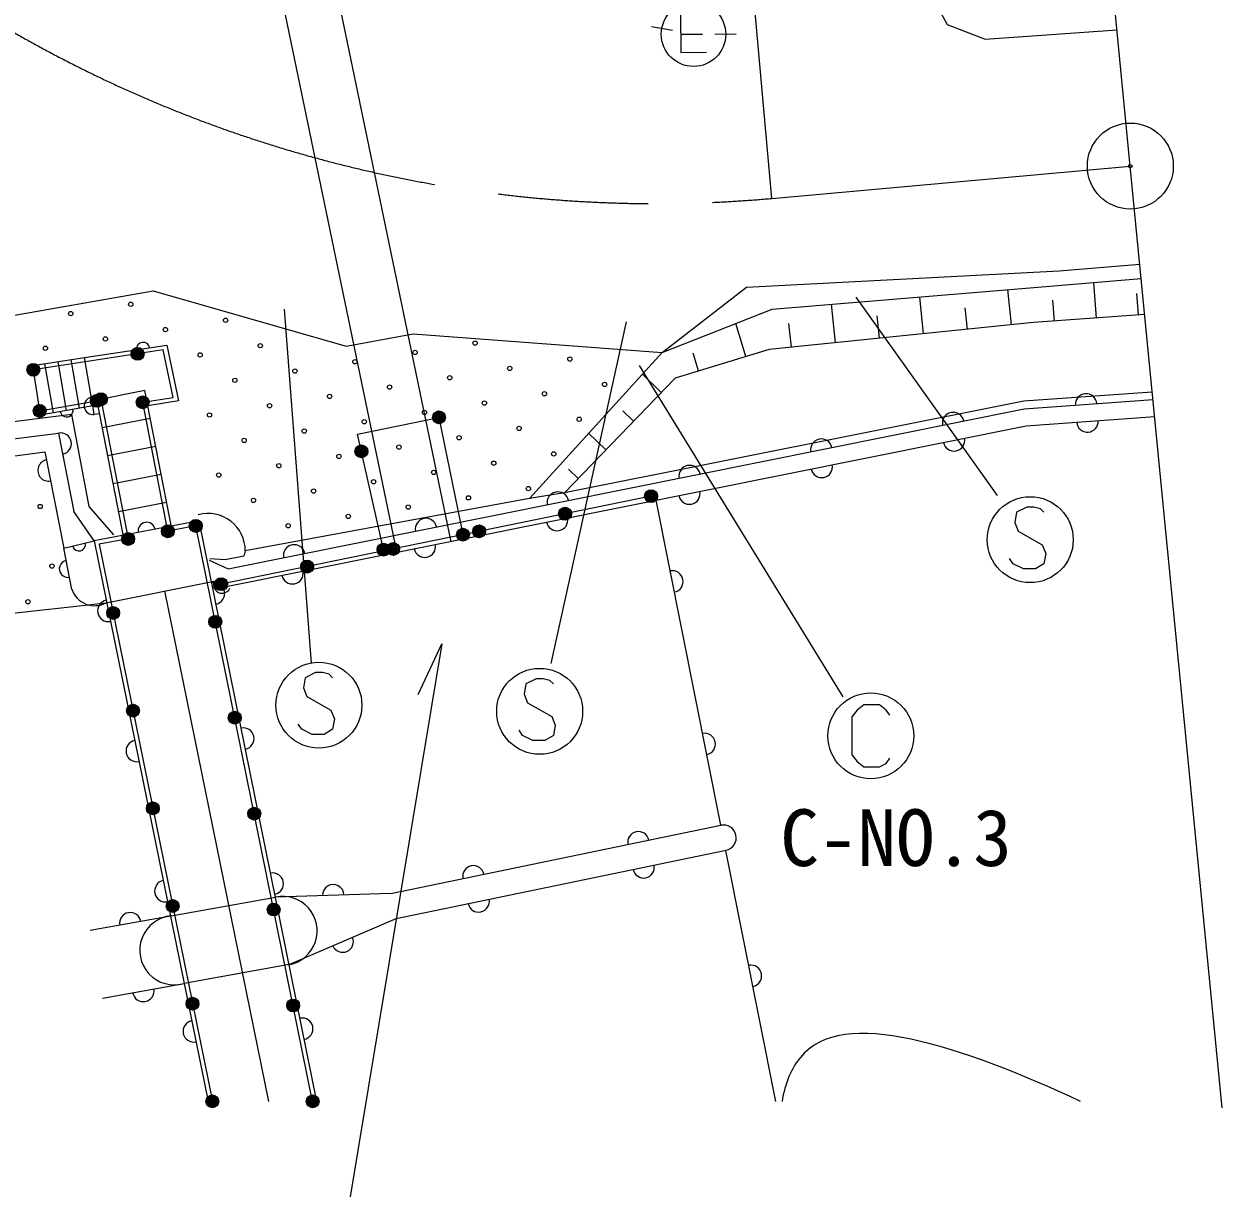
# Model space of a CAD drawing. Units: millimetres, scale not verified. Extents: x 40000 to 680000, y 20000 to 380000.
# Drawn here: x 519475 to 547353, y 232097 to 259194 of the extents above; entities that cross this region are included whole.
import ezdxf
from ezdxf.enums import TextEntityAlignment as Align

# ---------------------------------------------------------------- set-up
doc = ezdxf.new("R2010")
doc.units = ezdxf.units.MM
doc.header["$LTSCALE"] = 1000
doc.linetypes.add('CHAIN', pattern=[18.5, 12, -1.5, 3.5, -1.5])
for name, color, linetype, lineweight in [('M-BGD', 7, 'Continuous', 13), ('M-BMK', 2, 'CHAIN', 13), ('M-BMK-SRVR', 3, 'Continuous', 13), ('M-STR-HTXT', 7, 'Continuous', 13), ('M-STR-STRC', 7, 'Continuous', 13)]:
    doc.layers.add(name, color=color, linetype=linetype, lineweight=lineweight)
doc.styles.add('ＭＳ ゴシック', font='')
doc.styles.get('ＭＳ ゴシック').set_extended_font_data('MS Gothic')

msp = doc.modelspace()

# ---------------------------------------------------------------- linework, layer by layer
at = {"layer": 'M-BGD'}
for p, q in [((529418, 247138), (526665, 260414)), ((540444, 260125), (540960, 259182)), ((528156, 246876), (525511, 259632)), ((534754, 259433), (534756, 258533)), ((534567, 259041), (534079, 259128)), ((540960, 259182), (541838, 258836)), ((541838, 258836), (544911, 259060)), ((534755, 258953), (535265, 258955)), ((535551, 258958), (536047, 258962)), ((534756, 258533), (535356, 258535)), ((536286, 253067), (543566, 253447)), ((543566, 253447), (545442, 253601)), ((542884, 253052), (545474, 253266)), ((544433, 252349), (544372, 253175)), ((518282, 252242), (522480, 252979)), ((522480, 252979), (526969, 251691)), ((534325, 251547), (536286, 253067)), ((536884, 252555), (542884, 253052)), ((542455, 252189), (542371, 253010)), ((545411, 252422), (545373, 252922)), ((538356, 251773), (538265, 252669)), ((540405, 251981), (540318, 252840)), ((541430, 252085), (541379, 252589)), ((543456, 252277), (543419, 252767)), ((534325, 251547), (536884, 252555)), ((539381, 251877), (539327, 252403)), ((545555, 252433), (542967, 252241)), ((536271, 251450), (536037, 252221)), ((542967, 252241), (536819, 251617)), ((537332, 251669), (537276, 252218)), ((526969, 251691), (528531, 251984)), ((528531, 251984), (534325, 251547)), ((522718, 251605), (519693, 251144)), ((520882, 251427), (522796, 251717)), ((522949, 250500), (522718, 251605)), ((522796, 251717), (523068, 250418)), ((531235, 248150), (534325, 251547)), ((536819, 251617), (534625, 250952)), ((535173, 251118), (535050, 251527)), ((519678, 251242), (520882, 251427)), ((519857, 250090), (519678, 251242)), ((520162, 250143), (519962, 251286)), ((520467, 250196), (520268, 251333)), ((520771, 250249), (520574, 251380)), ((521076, 250303), (520882, 251427)), ((532049, 248278), (534625, 250952)), ((534303, 250618), (533864, 251040)), ((522287, 250658), (521169, 250440)), ((522920, 247405), (522287, 250658)), ((545731, 250626), (542742, 250413)), ((519840, 250187), (521173, 250420)), ((521173, 250420), (521802, 247187)), ((521266, 250459), (521900, 247206)), ((522238, 250387), (522949, 250500)), ((522823, 247386), (522238, 250387)), ((523068, 250418), (522355, 250305)), ((542742, 250413), (532049, 248278)), ((542745, 250233), (545748, 250450)), ((520587, 250105), (518391, 249828)), ((521076, 250303), (519857, 250090)), ((520993, 247963), (520587, 250105)), ((521110, 250107), (521076, 250303)), ((521110, 250107), (521230, 250126)), ((524230, 246513), (542745, 250233)), ((533659, 249949), (533407, 250192)), ((522413, 250007), (521296, 249789)), ((524183, 246099), (542799, 249839)), ((527237, 249644), (529132, 250036)), ((529132, 250036), (529690, 247306)), ((542799, 249839), (545787, 250055)), ((518489, 249440), (520282, 249671)), ((520282, 249671), (520639, 247848)), ((527841, 246957), (527237, 249644)), ((533015, 249281), (532614, 249666)), ((518566, 249050), (519964, 249231)), ((519964, 249231), (520404, 246989)), ((522540, 249357), (521422, 249139)), ((522667, 248706), (521549, 248488)), ((532371, 248612), (532142, 248833)), ((534067, 248203), (524063, 246153)), ((531235, 248150), (524625, 246928)), ((532049, 248278), (531235, 248150)), ((521109, 247164), (520639, 247848)), ((521564, 247303), (520993, 247963)), ((522793, 248056), (521676, 247838)), ((535692, 240542), (534188, 248109)), ((523551, 247626), (521109, 247164)), ((526293, 234115), (523551, 247626)), ((523473, 247510), (522823, 247386)), ((526192, 234115), (523473, 247510)), ((520404, 246989), (521109, 247164)), ((521109, 247164), (523758, 234115)), ((521900, 247206), (521226, 247085)), ((521226, 247085), (523859, 234115)), ((520591, 246033), (520404, 246989)), ((524160, 246718), (523800, 246746)), ((524594, 246805), (524160, 246718)), ((524625, 246928), (524594, 246805)), ((523786, 246714), (524230, 246513)), ((521390, 245721), (523902, 246226)), ((523902, 246226), (524183, 246099)), ((525172, 234115), (522750, 245998)), ((518863, 245441), (521390, 245721)), ((528015, 238955), (535692, 240542)), ((528135, 238372), (535813, 239959)), ((536969, 234115), (535808, 239958)), ((528015, 238955), (525328, 238868)), ((522897, 238433), (525328, 238868)), ((522882, 238428), (521018, 238092)), ((525647, 237297), (528135, 238372)), ((525647, 237297), (523201, 236857)), ((521305, 236515), (523201, 236856))]:
    msp.add_line(p, q, dxfattribs=at)
for centre, radius in [((535055, 258954), 750), ((521961, 252669), 50), ((520563, 252453), 50), ((524166, 252296), 50), ((522768, 252079), 50), ((521371, 251862), 50), ((524973, 251705), 50), ((529972, 251765), 50), ((519973, 251645), 50), ((522119, 251514), 150), ((522119, 251514), 132), ((522119, 251514), 114), ((522119, 251514), 96), ((522119, 251514), 78), ((522119, 251514), 60), ((522119, 251514), 42), ((522119, 251514), 24), ((522119, 251514), 6), ((523575, 251489), 50), ((528575, 251549), 50), ((519693, 251144), 150), ((519693, 251144), 132), ((519693, 251144), 114), ((519693, 251144), 96), ((519693, 251144), 78), ((519693, 251144), 60), ((519693, 251144), 42), ((527177, 251332), 50), ((530779, 251175), 50), ((532177, 251392), 50), ((519693, 251144), 24), ((519693, 251144), 6), ((524382, 250898), 50), ((525780, 251115), 50), ((529382, 250958), 50), ((527984, 250742), 50), ((531587, 250585), 50), ((532984, 250802), 50), ((521173, 250420), 150), ((521173, 250420), 132), ((521173, 250420), 114), ((521173, 250420), 96), ((521173, 250420), 78), ((521173, 250420), 60), ((521266, 250459), 150), ((521173, 250420), 42), ((521266, 250459), 132), ((521173, 250420), 24), ((521266, 250459), 114), ((521173, 250420), 6), ((521266, 250459), 96), ((521266, 250459), 78), ((521266, 250459), 60), ((521266, 250459), 42), ((521266, 250459), 24), ((521266, 250459), 6), ((522238, 250387), 150), ((522238, 250387), 150), ((522238, 250387), 132), ((522238, 250387), 132), ((522238, 250387), 114), ((522238, 250387), 114), ((522238, 250387), 96), ((522238, 250387), 96), ((522238, 250387), 78), ((522238, 250387), 78), ((522238, 250387), 60), ((522238, 250387), 60), ((522238, 250387), 42), ((522238, 250387), 42), ((522238, 250387), 24), ((522238, 250387), 24), ((522238, 250387), 6), ((522238, 250387), 6), ((525189, 250308), 50), ((526587, 250525), 50), ((530189, 250368), 50), ((519840, 250187), 150), ((519840, 250187), 132), ((519840, 250187), 114), ((519840, 250187), 96), ((519840, 250187), 78), ((519840, 250187), 60), ((519840, 250187), 42), ((519840, 250187), 24), ((519840, 250187), 6), ((523792, 250091), 50), ((528792, 250151), 50), ((529132, 250036), 150), ((529132, 250036), 150), ((529132, 250036), 132), ((529132, 250036), 132), ((529132, 250036), 114), ((529132, 250036), 114), ((529132, 250036), 96), ((529132, 250036), 96), ((529132, 250036), 78), ((529132, 250036), 78), ((529132, 250036), 60), ((529132, 250036), 60), ((529132, 250036), 42), ((529132, 250036), 42), ((527394, 249934), 50), ((529132, 250036), 24), ((529132, 250036), 24), ((529132, 250036), 6), ((529132, 250036), 6), ((530996, 249778), 50), ((532394, 249994), 50), ((524599, 249501), 50), ((525997, 249718), 50), ((529599, 249561), 50), ((527327, 249245), 150), ((527327, 249245), 132), ((527327, 249245), 114), ((527327, 249245), 96), ((527327, 249245), 78), ((527327, 249245), 60), ((527327, 249245), 42), ((527327, 249245), 24), ((527327, 249245), 6), ((528201, 249344), 50), ((531803, 249187), 50), ((525406, 248910), 50), ((526804, 249127), 50), ((530406, 248970), 50), ((524009, 248694), 50), ((529008, 248754), 50), ((527611, 248537), 50), ((531213, 248380), 50), ((524816, 248103), 50), ((526213, 248320), 50), ((529816, 248163), 50), ((534067, 248203), 150), ((534067, 248203), 132), ((534067, 248203), 114), ((534067, 248203), 96), ((534067, 248203), 78), ((534067, 248203), 60), ((534067, 248203), 42), ((534067, 248203), 24), ((534067, 248203), 6), ((519852, 247962), 50), ((528418, 247947), 50), ((532066, 247793), 150), ((532066, 247793), 132), ((532066, 247793), 114), ((532066, 247793), 96), ((532066, 247793), 78), ((532066, 247793), 60), ((523473, 247510), 150), ((523473, 247510), 150), ((523473, 247510), 132), ((523473, 247510), 132), ((523473, 247510), 114), ((523473, 247510), 114), ((523473, 247510), 96), ((523473, 247510), 96), ((523473, 247510), 78), ((523473, 247510), 78), ((523473, 247510), 60), ((523473, 247510), 60), ((525623, 247513), 50), ((527021, 247730), 50), ((532066, 247793), 42), ((532066, 247793), 24), ((532066, 247793), 6), ((521900, 247206), 150), ((521900, 247206), 150), ((521900, 247206), 132), ((521900, 247206), 132), ((521900, 247206), 114), ((521900, 247206), 114), ((521900, 247206), 96), ((521900, 247206), 96), ((521900, 247206), 78), ((521900, 247206), 78), ((522823, 247386), 150), ((522823, 247386), 150), ((522823, 247386), 132), ((522823, 247386), 132), ((522823, 247386), 114), ((522823, 247386), 114), ((522823, 247386), 96), ((522823, 247386), 96), ((522823, 247386), 78), ((522823, 247386), 78), ((522823, 247386), 60), ((522823, 247386), 60), ((522823, 247386), 42), ((522823, 247386), 42), ((522823, 247386), 24), ((522823, 247386), 24), ((522823, 247386), 6), ((522823, 247386), 6), ((523473, 247510), 42), ((523473, 247510), 42), ((523473, 247510), 24), ((523473, 247510), 24), ((523473, 247510), 6), ((523473, 247510), 6), ((529690, 247306), 150), ((529690, 247306), 132), ((529690, 247306), 114), ((529690, 247306), 96), ((529690, 247306), 78), ((529690, 247306), 60), ((529690, 247306), 42), ((529690, 247306), 24), ((529690, 247306), 6), ((530066, 247383), 150), ((530066, 247383), 132), ((530066, 247383), 114), ((530066, 247383), 96), ((530066, 247383), 78), ((530066, 247383), 60), ((530066, 247383), 42), ((530066, 247383), 24), ((530066, 247383), 6), ((521900, 247206), 60), ((521900, 247206), 60), ((521900, 247206), 42), ((521900, 247206), 42), ((521900, 247206), 24), ((521900, 247206), 24), ((521900, 247206), 6), ((521900, 247206), 6), ((527841, 246957), 150), ((527841, 246957), 132), ((527841, 246957), 114), ((527841, 246957), 96), ((527841, 246957), 78), ((527841, 246957), 60), ((528065, 246973), 150), ((528065, 246973), 132), ((528065, 246973), 114), ((528065, 246973), 96), ((528065, 246973), 78), ((528065, 246973), 60), ((528065, 246973), 42), ((527841, 246957), 42), ((527841, 246957), 24), ((527841, 246957), 6), ((528065, 246973), 24), ((528065, 246973), 6), ((520125, 246574), 50), ((526064, 246563), 150), ((526064, 246563), 132), ((526064, 246563), 114), ((526064, 246563), 96), ((526064, 246563), 78), ((526064, 246563), 60), ((526064, 246563), 42), ((526064, 246563), 24), ((526064, 246563), 6), ((524063, 246153), 150), ((524063, 246153), 132), ((524063, 246153), 114), ((524063, 246153), 96), ((524063, 246153), 78), ((524063, 246153), 60), ((524063, 246153), 42), ((524063, 246153), 24), ((524063, 246153), 6), ((519567, 245744), 50), ((521551, 245483), 150), ((521551, 245483), 132), ((521551, 245483), 114), ((521551, 245483), 96), ((521551, 245483), 78), ((521551, 245483), 60), ((521551, 245483), 42), ((521551, 245483), 24), ((521551, 245483), 6), ((523926, 245278), 150), ((523926, 245278), 132), ((523926, 245278), 114), ((523926, 245278), 96), ((523926, 245278), 78), ((523926, 245278), 60), ((523926, 245278), 42), ((523926, 245278), 24), ((523926, 245278), 6), ((522013, 243209), 150), ((522013, 243209), 132), ((522013, 243209), 114), ((522013, 243209), 96), ((522013, 243209), 78), ((522013, 243209), 60), ((522013, 243209), 42), ((522013, 243209), 24), ((522013, 243209), 6), ((524380, 243045), 150), ((524380, 243045), 132), ((524380, 243045), 114), ((524380, 243045), 96), ((524380, 243045), 78), ((524380, 243045), 60), ((524380, 243045), 42), ((524380, 243045), 24), ((524380, 243045), 6), ((522474, 240935), 150), ((522474, 240935), 132), ((522474, 240935), 114), ((522474, 240935), 96), ((522474, 240935), 78), ((522474, 240935), 60), ((522474, 240935), 42), ((522474, 240935), 24), ((522474, 240935), 6), ((524833, 240812), 150), ((524833, 240812), 132), ((524833, 240812), 114), ((524833, 240812), 96), ((524833, 240812), 78), ((524833, 240812), 60), ((524833, 240812), 42), ((524833, 240812), 24), ((524833, 240812), 6), ((522936, 238662), 150), ((522936, 238662), 132), ((522936, 238662), 114), ((522936, 238662), 96), ((522936, 238662), 78), ((522936, 238662), 60), ((522936, 238662), 42), ((522936, 238662), 24), ((522936, 238662), 6), ((525286, 238580), 150), ((525286, 238580), 132), ((525286, 238580), 114), ((525286, 238580), 96), ((525286, 238580), 78), ((525286, 238580), 60), ((525286, 238580), 42), ((525286, 238580), 24), ((525286, 238580), 6), ((523397, 236388), 150), ((523397, 236388), 132), ((523397, 236388), 114), ((523397, 236388), 96), ((523397, 236388), 78), ((523397, 236388), 60), ((523397, 236388), 42), ((523397, 236388), 24), ((525739, 236347), 150), ((525739, 236347), 132), ((525739, 236347), 114), ((525739, 236347), 96), ((525739, 236347), 78), ((525739, 236347), 60), ((523397, 236388), 6), ((525739, 236347), 42), ((525739, 236347), 24), ((525739, 236347), 6), ((523859, 234115), 150), ((523859, 234115), 132), ((523859, 234115), 114), ((523859, 234115), 96), ((523859, 234115), 78), ((526192, 234115), 150), ((526192, 234115), 132), ((526192, 234115), 114), ((526192, 234115), 96), ((526192, 234115), 78), ((523859, 234115), 60), ((523859, 234115), 42), ((523859, 234115), 24), ((523859, 234115), 6), ((526192, 234115), 60), ((526192, 234115), 42), ((526192, 234115), 24), ((526192, 234115), 6)]:
    msp.add_circle(centre, radius, dxfattribs=at)
for centre, radius, start, end in [((522249, 251634), 150, 8.6092, 188.6092), ((521076, 250304), 200, 99.8233, 279.8233), ((544188, 250337), 250, 4.1308, 184.1308), ((520467, 250196), 150, 189.9037, 9.9037), ((541097, 249902), 250, 11.3595, 191.3595), ((544221, 249942), 250, 184.1308, 4.1308), ((520330, 249426), 250, 281.0974, 101.0974), ((538030, 249286), 250, 11.3595, 191.3595), ((541117, 249501), 250, 191.3595, 11.3595), ((520048, 248801), 250, 101.0974, 281.0974), ((534964, 248669), 250, 11.3595, 191.3595), ((538038, 248883), 250, 191.3595, 11.3595), ((531897, 248053), 250, 11.3595, 191.3595), ((534959, 248264), 250, 191.3595, 11.3595), ((522330, 247395), 200, 10.7111, 190.7111), ((523759, 246932), 866, 359.7313, 105.2253), ((528830, 247437), 250, 11.3595, 191.3595), ((531880, 247646), 250, 191.3595, 11.3595), ((520756, 247076), 150, 193.9181, 13.9181), ((525763, 246821), 250, 11.3595, 191.3595), ((528801, 247027), 250, 191.3595, 11.3595), ((520497, 246511), 200, 101.0974, 281.0974), ((525722, 246408), 250, 191.3595, 11.3595), ((534564, 246217), 250, 281.2405, 101.2404), ((523894, 245937), 250, 281.4719, 101.4719), ((524084, 246144), 200, 155.6436, 335.6436), ((521119, 246208), 556, 198.287, 299.074), ((521440, 245533), 250, 101.476, 281.476), ((524579, 242559), 250, 281.4719, 101.4719), ((535316, 242434), 250, 281.2405, 101.2404), ((522102, 242270), 250, 101.476, 281.476), ((533773, 240145), 250, 11.6785, 191.6785), ((535752, 240250), 297, 281.6785, 101.6785), ((529934, 239352), 250, 11.6785, 191.6785), ((533893, 239562), 250, 191.6785, 11.6785), ((522764, 239008), 250, 101.476, 281.476), ((525265, 239181), 250, 281.4719, 101.4719), ((526672, 238912), 250, 1.8495, 181.8495), ((525496, 238084), 802, 280.8734, 102.0704), ((530055, 238769), 250, 191.6785, 11.6785), ((521950, 238260), 250, 10.2095, 190.2095), ((522976, 237631), 806, 95.6168, 286.2251), ((526891, 237835), 250, 203.3714, 23.3714), ((536389, 237036), 250, 281.2405, 101.2404), ((522253, 236686), 250, 190.2095, 10.2095), ((523427, 235746), 250, 101.476, 281.476), ((525950, 235804), 250, 281.4719, 101.4719)]:
    msp.add_arc(centre, radius, start, end, dxfattribs=at)
msp.add_open_spline([(544063, 234115), (541279, 235405), (538504, 236341), (537543, 235139), (537327, 234887), (537187, 234535), (537114, 234115)], degree=3, knots=[0, 0, 0, 0, 1, 1, 1, 2, 2, 2, 2], dxfattribs=at)
at = {"layer": 'M-BMK'}
msp.add_line((536877, 255133), (545219, 255886), dxfattribs=at)
msp.add_arc((534181, 285012), 30000, 237.1847, 275.1554, dxfattribs=at)
at = {"layer": 'M-BMK-SRVR'}
for p, q in [((545219, 255886), (541517, 293932)), ((547353, 233964), (545219, 255886))]:
    msp.add_line(p, q, dxfattribs=at)
for radius in [1000, 40]:
    msp.add_circle((545219, 255886), radius, dxfattribs=at)
at = {"layer": 'M-STR-HTXT'}
for p, q in [((536877, 255133), (534181, 285012)), ((529196, 244763), (525428, 221992)), ((528647, 243587), (529196, 244763))]:
    msp.add_line(p, q, dxfattribs=at)
at = {"layer": 'M-STR-STRC'}
for p, q in [((542131, 248218), (538837, 252836)), ((526165, 244313), (525540, 252552)), ((533491, 252262), (531736, 244304)), ((538538, 243534), (533796, 251247)), ((542810, 247949), (542570, 247829)), ((542970, 247949), (542810, 247949)), ((543130, 247909), (542970, 247949)), ((543210, 247829), (543130, 247909)), ((542570, 247829), (542530, 247589)), ((542530, 247589), (542610, 247389)), ((542610, 247389), (543170, 247069)), ((543170, 247069), (543250, 246869)), ((542490, 246629), (542410, 246749)), ((543250, 246869), (543210, 246629)), ((542730, 246509), (542490, 246629)), ((543010, 246509), (542730, 246509)), ((543210, 246629), (543010, 246509)), ((526018, 243977), (525978, 243737)), ((526258, 244097), (526018, 243977)), ((526418, 244097), (526258, 244097)), ((526578, 244057), (526418, 244097)), ((526658, 243977), (526578, 244057)), ((531395, 243954), (531155, 243834)), ((531555, 243954), (531395, 243954)), ((531715, 243914), (531555, 243954)), ((525978, 243737), (526058, 243537)), ((531155, 243834), (531115, 243594)), ((531795, 243834), (531715, 243914)), ((526058, 243537), (526618, 243217)), ((531115, 243594), (531195, 243394)), ((531195, 243394), (531755, 243074)), ((526618, 243217), (526698, 243017)), ((538860, 243223), (538740, 243063)), ((539020, 243343), (538860, 243223)), ((539380, 243343), (539020, 243343)), ((539540, 243223), (539380, 243343)), ((539620, 243103), (539540, 243223)), ((525938, 242777), (525858, 242897)), ((526698, 243017), (526658, 242777)), ((531755, 243074), (531835, 242874)), ((531835, 242874), (531795, 242634)), ((538740, 243063), (538740, 242183)), ((526178, 242657), (525938, 242777)), ((526458, 242657), (526178, 242657)), ((526658, 242777), (526458, 242657)), ((531075, 242634), (530995, 242754)), ((531315, 242514), (531075, 242634)), ((531795, 242634), (531595, 242514)), ((531595, 242514), (531315, 242514)), ((538740, 242183), (538860, 242023)), ((538860, 242023), (539020, 241903)), ((539380, 241903), (539540, 241983)), ((539540, 241983), (539620, 242103)), ((539020, 241903), (539380, 241903))]:
    msp.add_line(p, q, dxfattribs=at)
for centre in [(542890, 247189), (526338, 243337), (531475, 243194), (539180, 242623)]:
    msp.add_circle(centre, 1000, dxfattribs=at)

# ---------------------------------------------------------------- texts
at = {"layer": 'M-STR-STRC', "style": 'ＭＳ ゴシック'}
msp.add_text('C-NO.3', height=1320, dxfattribs=at).set_placement((537073, 239197), align=Align.BOTTOM_LEFT)

doc.saveas('drawing.dxf')
